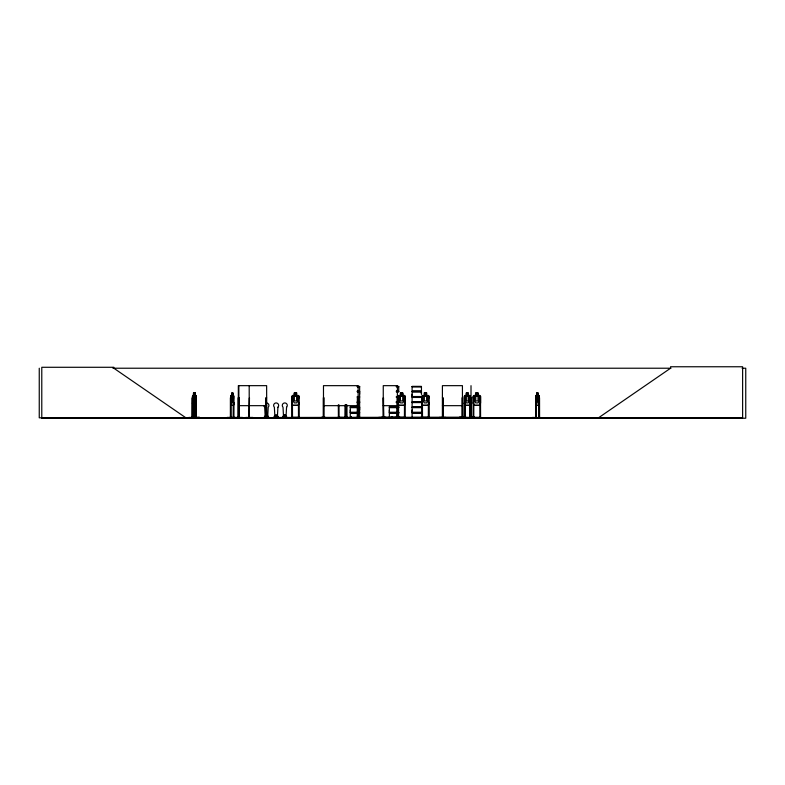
<?xml version="1.0" encoding="UTF-8"?>
<svg xmlns="http://www.w3.org/2000/svg" width="785" height="785" viewBox="0 0 785 785"><rect width="100%" height="100%" fill="white"/><g stroke="black" fill="none" stroke-linecap="round" stroke-linejoin="round"><path stroke-width="1.18" d="M350.277 412.262L350.277 407.66L359.638 407.66L359.628 412.262L350.277 412.262L350.287 409.966M359.628 409.966L359.628 407.66M359.628 394.227L359.628 391.931L357.293 391.931M398.711 412.262L389.35 412.262L389.36 409.966M421.457 412.262L412.096 412.262L412.105 409.966M421.457 396.523L412.096 396.523L412.105 394.227M421.447 391.931L421.447 394.227L421.457 391.931L412.096 391.931L412.096 396.523M267.695 416.855L268.215 407.219A2.502 2.502 0 0 0 266.449 402.95M266.144 415.55L266.723 415.618M276.192 415.402L276.408 415.618M242.447 417.806L227.071 417.757L242.555 417.816M242.545 417.434L227.081 417.414M266.38 415.432L266.723 415.314M276.457 415.471L276.075 415.245M284.876 415.216L284.523 415.618L285.063 415.618M192.56 402.116L192.953 399.663M195.122 405.286L195.563 402.921L195.22 405.364M380.529 417.806L385.965 417.404L380.647 417.757M196.319 402.911L195.916 405.364L195.897 395.444M233.842 402.911L233.479 405.286L230.996 405.286M233.95 402.921L233.508 405.364L230.976 405.364M188.832 417.757L199.557 417.443L188.812 417.767M188.832 417.443L199.557 417.443M538.863 405.364L539.246 402.911M539.354 402.921L538.932 405.364L535.978 405.364L535.664 402.921M233.655 417.806L233.645 417.09M233.812 417.757L233.881 396.307L232.802 395.444M532.446 417.443L542.739 417.718M439.227 417.434L445.703 417.414M195.22 408.553L194.7 410.526L193.738 410.526L193.228 403.961L193.738 400.674M195.239 402.911L195.779 400.939L195.279 392.981L193.463 392.981L193.061 400.939L194.14 405.335L195.023 402.94L194.356 405.874L195.004 408.602L194.16 406.434L193.355 408.73L193.944 405.865L193.267 402.94L194.513 402.911L195.023 400.939L194.513 395.522M469.577 405.364L470.303 402.921L469.626 405.364L464.916 405.364L464.298 402.921L464.965 405.364M388.801 417.757L400.183 417.443L388.82 417.414M284.572 415.628L285.014 415.314M461.806 417.767L461.796 417.198M462.061 417.757L462.08 397.818L462.65 397.818L462.679 417.816M479.753 417.296L459.343 417.404L466.545 417.816M299.173 402.921L298.329 405.364L292.55 405.364L291.794 402.921M405.188 402.911L404.363 405.286L398.701 405.286M429.091 402.911L428.267 405.286L422.605 405.286L421.869 402.911L422.546 405.364L428.325 405.364L429.169 402.921M321.399 417.757L325.245 417.816M192.423 397.818L192.404 417.816L192.443 396.317L193.532 395.444M192.845 395.444L192.443 396.317M193.002 403.058L192.629 403.971L192.924 403.058L195.406 403.058M193.081 396.356L193.463 395.444M231.045 405.364L231.055 395.444M291.598 417.757L291.667 417.09M536.077 395.522L535.704 402.911M231.83 395.522L231.29 400.939L231.83 402.911L232.831 402.911L233.371 396.346L232.802 392.981M421.78 417.816L421.79 396.317L422.575 395.444L424.253 395.444M421.869 396.356L422.605 395.522L428.267 395.522L429.091 396.346M268.215 417.227L264.368 417.227L264.221 417.806M264.859 417.227L264.565 416.187L264.388 417.806M264.368 417.492L265.615 417.777L264.584 417.492M267.185 417.806L268.333 417.492L268.313 416.187L267.813 417.797M278.194 417.198L278.263 417.816L273.857 417.806M274.544 417.227L274.259 416.187L274.083 417.806M274.299 417.816L275.035 417.816M275.29 417.797L274.279 417.492M277.88 417.227L276.781 417.787L278.027 417.492L278.027 416.187L277.733 417.227M283.218 417.227L282.904 416.187L282.728 417.806M282.983 417.797L282.806 417.227M283.64 417.797L283.14 417.787L283.866 417.797M285.966 417.816L286.388 416.187L286.957 417.797M286.221 417.816L286.672 417.492L282.512 417.806M284.857 415.697L284.867 415.177M598.504 417.816L670.567 368.224L670.567 366.762L742.62 366.762L742.62 417.816L39.25 417.816L39.25 368.224M325.245 417.404L321.418 417.414L325.196 417.434M267.371 417.816L268.136 417.806M421.466 417.62L412.076 417.806M112.922 368.224L670.939 368.224M742.07 368.224L745.75 368.224L745.75 418.238L41.782 418.238L41.782 367.282L113.845 367.282L113.845 368.224L185.898 417.816M357.293 386.377L359.648 386.387M396.356 386.377L398.721 386.387M412.096 386.387L421.466 386.387M357.303 386.563L359.648 386.573L359.628 391.009L357.293 391.009M396.376 386.563L398.721 386.563L398.701 391.009L396.366 391.009M357.283 386.848L359.628 386.848M396.356 386.848L398.701 386.848M412.105 386.848L421.447 386.848M357.332 391.322L359.707 391.322M396.405 391.322L398.78 391.322M412.037 391.322L421.525 391.322M357.332 391.607L359.707 391.607M396.405 391.607L398.78 391.607M412.037 391.607L421.525 391.607M396.366 391.931L398.711 391.931M536.822 392.981L538.127 392.981L538.628 400.939L538.01 402.911L536.861 402.911L536.253 396.346L536.891 392.981L536.822 395.444L535.988 395.444L535.635 396.356L535.615 417.816M193.493 393.059L195.239 393.059M231.752 393.059L232.831 393.059M296.632 393.059L294.336 393.059L294.336 395.522L293.109 396.346L293.109 400.939L294.336 402.911L296.632 402.911L297.868 400.939L297.868 396.346L296.632 395.522L296.71 392.981L294.257 392.981L294.257 395.444L292.579 395.444L291.794 396.317L291.745 417.816M400.428 393.059L402.725 393.059L402.725 395.522L403.951 396.346L403.951 400.939L402.725 402.911L400.428 402.911L399.192 400.939L399.192 396.346L400.428 395.522L400.34 392.981L402.803 392.981L402.803 395.444L404.393 395.444L405.266 396.307L405.266 402.921L404.422 405.364L398.643 405.364M424.332 393.059L426.628 393.059M466.349 393.059L468.252 393.059M478.045 393.059L475.749 393.059L475.749 395.522L474.523 396.346L474.523 400.939L475.749 402.911L478.045 402.911L479.282 400.939L479.282 396.346L478.045 395.522L478.134 392.981L475.671 392.981L475.671 395.444L473.993 395.444L473.208 396.317L473.09 417.816M536.861 393.059L538.088 393.059M195.063 393.471L193.738 393.471L193.738 394.296L195.063 394.296M194.474 395.444L195.975 395.444M230.986 395.444L231.791 395.444M296.71 395.444L298.31 395.444L299.173 396.307L299.173 417.816M398.662 395.444L400.34 395.444M426.706 395.444L428.306 395.444L429.169 396.307L429.267 417.767M466.339 395.444L464.936 395.444L464.298 396.317L465.014 395.522L469.577 395.522M468.272 395.444L469.607 395.444M478.134 395.444L479.723 395.444L480.597 396.307L480.597 402.921L479.753 405.364L473.963 405.364L473.208 402.921M538.059 395.444L539.354 396.307L539.354 417.816M192.786 395.522L195.956 395.522M230.996 395.522L233.557 395.522M292.609 395.522L298.271 395.522L299.095 396.346M398.701 395.522L404.363 395.522L405.188 396.346L405.188 417.816M479.694 395.522L474.032 395.522L473.286 396.356L473.286 402.911L474.032 405.286L479.694 405.286M536.008 395.522L538.903 395.522M195.887 395.522L196.358 396.307M230.712 396.317L230.692 417.816L230.721 417.09M233.881 396.307L233.498 395.444M470.264 396.307L470.303 417.816L470.264 396.307L469.558 395.444M357.293 396.523L359.638 396.523L359.638 391.931M396.366 396.523L398.711 396.523M357.332 396.847L359.707 396.847M396.405 396.847L398.78 396.847M412.037 396.847L421.525 396.847M357.332 397.132L359.707 397.132M396.405 397.132L398.78 397.132M412.037 397.132L421.525 397.132M357.293 397.455L359.638 397.455L359.638 401.881L357.283 401.763L359.648 401.891M396.366 397.455L398.711 397.455M421.457 397.455L412.096 397.455L412.096 401.881L421.447 401.763L412.007 402.008L421.466 402.077M194.945 397.818L195.455 397.818M195.71 397.818L196.25 397.818M233.312 397.818L233.842 397.818M239.268 397.818L238.159 397.818L238.159 417.816M266.635 397.818L265.978 397.818L265.919 417.816M291.745 397.818L292.422 397.818L292.501 417.816M299.095 397.818L298.418 397.818L298.496 417.816M358.137 397.818L357.42 397.818L357.352 417.816M383.257 397.818L383.708 417.816M405.188 397.818L404.501 397.818L404.432 417.816M421.741 397.818L422.418 397.818L422.497 417.816M429.091 397.818L428.414 397.818L428.335 417.816M442.416 397.818L442.985 397.818L443.025 417.816M464.318 397.818L465.014 397.818L464.926 417.816M470.392 397.818L469.695 397.818L469.783 417.816M471.01 397.818L471.343 417.816M473.169 397.818L473.846 397.818L473.767 417.816M480.508 397.818L479.831 397.818L479.91 417.816M535.645 397.818L536.204 397.818M192.874 399.663L195.328 399.663L195.612 402.116M396.356 401.763L398.701 401.763L396.376 401.891M194.523 402.116L193.571 402.116L193.071 404.089L193.542 412.046L194.631 412.046L194.592 409.505M357.293 402.116L359.648 402.077M396.356 402.077L398.721 402.077M357.303 402.312L359.648 402.293L359.628 406.738L350.277 406.738M396.376 402.283L398.721 402.312M421.466 402.283L412.096 402.293L412.105 406.738L421.457 406.738M357.283 402.577L359.628 402.577M396.356 402.577L398.701 402.577M412.105 402.577L421.447 402.577M192.472 402.911L192.835 405.364L192.521 402.921M195.691 403.922L195.71 417.816M292.609 405.286L298.271 405.286M464.965 405.286L469.577 405.286M536.008 405.286L538.903 405.286M238.836 405.668L266.635 405.668M323.479 405.668L358.137 405.668M383.257 405.668L397.406 405.668M442.416 405.668L462.424 405.668M389.35 406.738L398.711 406.738M350.218 407.062L359.707 407.062M389.281 407.062L398.78 407.062M412.037 407.062L421.525 407.062M350.218 407.346L359.707 407.346M389.281 407.346L398.78 407.346M412.037 407.346L421.525 407.346M398.711 407.66L389.35 407.66L389.35 412.262M421.457 407.66L412.096 407.66L412.096 412.262M192.6 410.535L192.992 412.988L195.416 412.988L195.131 395.444M193.571 411.968L194.592 411.968M350.218 412.576L359.707 412.576M389.281 412.576L398.78 412.576M412.037 412.576L421.525 412.576M350.218 412.861L359.707 412.861M389.281 412.861L398.78 412.861M412.037 412.861L421.525 412.861M398.711 413.185L389.35 413.185L389.389 417.816M421.457 413.185L412.096 413.185L412.096 417.62M265.889 415.039L267.037 415.039L267.037 417.227M267.695 416.855L265.193 416.855L264.682 407.219A2.502 2.502 0 0 1 263.946 405.443M265.497 417.021L267.165 417.021M275.182 417.021L276.026 417.021M192.129 417.09L193.385 417.09M194.876 417.09L196.309 417.09M230.976 417.09L230.329 417.09L230.437 417.767M233.253 417.09L233.901 417.09M238.09 417.09L239.317 417.09M248.963 417.09L249.502 417.09M464.249 417.09L465.083 417.09L465.073 417.816M471.343 417.09L470.931 417.816M473.09 417.09L473.914 417.09L473.914 417.816M480.587 417.09L479.753 417.09L479.753 417.816M535.576 417.09L536.273 417.09M539.599 417.09L538.912 417.09L538.961 417.816L538.981 397.818L539.54 397.818L539.58 417.816M245.734 417.443L252.966 417.443M263.956 417.414L269.304 417.443M292.501 417.296L298.339 417.296M339.081 417.296L354.182 417.767M356.243 417.816L360.119 417.767L343.447 417.757L360.079 417.443M378.723 417.404L404.432 417.296M422.497 417.296L428.335 417.296M412.105 417.492L421.447 417.492M459.362 417.443L466.506 417.443M350.257 417.806L350.277 413.185L359.638 413.185L359.677 417.816M405.325 417.757L405.256 417.09M345.851 417.767L345.675 404.874M468.203 395.522L469.204 396.346L469.204 400.939L468.203 402.911L466.349 402.911L465.358 400.939L465.358 396.346L466.349 395.522L466.339 392.981L468.321 392.981L468.252 395.522M536.253 417.757L536.204 403.696M192.825 417.757L192.796 410.761M286.24 417.777L285.446 417.806L286.025 417.777M268.333 417.492L268.156 417.227M195.22 403.961L194.66 400.595M538.853 395.444L539.167 417.816M195.328 403.058L195.73 403.961M192.973 417.777L193.022 410.761L193.12 417.816M535.978 397.818L536.018 417.816M535.831 417.09L535.831 417.816M480.508 396.346L480.587 417.816M473.237 417.09L473.237 417.816M471.265 397.818L471.265 417.816M471.01 385.661L471.01 417.816M470.46 417.816L470.46 417.09L469.626 417.09L469.636 417.816M469.852 397.818L469.96 417.816M466.398 393.059L466.398 395.522M464.857 397.818L464.779 417.816M464.573 417.09L464.573 417.816M464.553 417.816L464.416 396.356L464.249 417.816M463.248 417.816L463.248 417.198L274.151 417.492M462.463 417.09L462.463 417.816L462.424 385.661L442.416 385.661L442.387 417.816M462.267 417.09L462.11 417.816M442.76 397.818L442.799 417.816M442.642 397.818L442.642 417.816M429.012 417.09L429.012 417.816M428.492 417.09L428.492 417.816M422.34 417.09L422.34 417.816M421.987 417.198L421.987 417.816M421.663 417.09L421.663 417.816M420.956 417.198L420.956 417.816M404.579 417.09L404.579 417.816M398.515 397.818L398.594 417.816M398.437 417.09L398.437 417.816M397.916 417.816L397.916 417.09L397.76 417.816M397.583 417.816L397.583 397.818L397.132 417.816M397.347 397.818L397.318 417.816L397.406 385.661L383.257 385.661L383.266 417.816M396.896 417.09L396.896 417.816M396.847 417.09L396.817 417.816M396.661 417.09L396.553 417.816M396.445 417.816L396.474 417.09L396.307 417.816M396.18 417.09L396.101 417.816M392.186 417.816L392.127 417.09L392 417.816M391.833 417.09L391.862 417.816M391.735 417.09L391.715 417.816M391.46 417.09L391.489 417.816M391.411 417.09L391.411 417.816M383.502 397.818L383.522 417.816M383.443 397.818L383.443 417.816M382.197 417.198L382.197 417.816M381.765 417.198L381.765 417.816M358.215 417.816L358.137 385.661L323.479 385.661L323.479 417.816M357.999 397.818L358.068 417.816M357.891 417.09L357.911 417.816M357.656 417.09L357.636 417.816M357.548 397.818L357.479 417.816M351.552 417.09L351.494 417.816M351.366 417.09L351.307 417.816M351.121 417.816L351.101 417.09L350.954 417.816M350.856 417.09L350.777 417.816M346.833 417.09L346.833 417.816M346.774 404.874L346.774 417.816M346.597 404.874L346.646 417.816M346.411 417.09L346.479 417.816M346.303 404.874L346.303 417.816M346.116 404.874L346.057 417.816M345.596 417.09L345.596 417.816M345.076 417.09L345.076 417.816M344.998 404.874L344.919 417.816M339.002 404.874L339.081 417.816M338.924 417.09L338.924 417.816M338.325 404.874L338.404 417.816M338.247 417.09L338.247 417.816M324.136 417.09L324.136 417.816M323.999 417.816L324.068 397.818L323.351 397.818L323.351 417.816M323.832 417.09L323.852 417.816M299.016 417.09L299.016 417.816M298.339 417.09L298.339 417.816M292.344 417.09L292.344 417.816M291.873 396.356L291.873 402.911M285.377 417.227L285.377 415.039L284.229 415.039L284.229 417.227M276.732 417.816L276.722 415.039L275.574 415.039L275.574 417.227M266.694 417.09L266.694 417.816L266.635 385.661L238.346 385.661L238.287 417.816M266.449 397.818L266.449 417.816M266.243 417.09L266.272 417.816M266.154 397.818L266.105 417.816M249.355 417.816L249.444 397.818L248.992 417.816M249.188 385.661L249.247 417.816M249.1 417.09L249.13 417.816M239.268 405.04L239.288 417.816M239.091 405.04L239.18 417.816M239.013 397.818L239.032 417.816M238.836 385.661L238.875 417.816M238.552 417.09L238.689 417.816M238.424 417.09L238.454 417.816M233.547 397.818L233.508 417.816M233.312 404.874L233.273 417.816M232.831 395.522L232.87 392.981L231.722 392.981L231.752 395.522M230.957 417.816L230.918 397.818L230.388 397.818L230.388 417.816M196.279 396.307L196.25 417.816L196.054 417.09M195.946 397.818L195.916 417.816M195.681 417.09L195.514 417.806L195.2 392.981M195.239 396.346L195.249 417.816M195.18 397.818L195.151 417.816M194.945 411.939L194.906 417.816M194.739 403.058L194.739 400.595L193.63 400.595L193.66 403.137M194.474 392.981L194.444 395.522M194.552 412.046L194.523 409.505L195.318 409.584L195.612 408.671L195.23 409.505L192.904 409.505L192.531 408.72L193.62 409.584L193.62 412.046M194.346 393.471L194.346 394.296M193.326 410.761L193.355 417.816M192.737 417.816L192.708 397.818L192.188 397.818L192.158 417.816M467.389 417.718L474.896 417.404L467.389 417.816M277.91 407.219L277.39 416.855L274.887 416.855L274.367 407.219A2.502 2.502 0 0 1 274.367 403.676A2.502 2.502 0 0 1 277.91 403.676A2.502 2.502 0 0 1 277.91 407.219M286.554 407.219L286.034 416.855L283.532 416.855L283.022 407.219A2.502 2.502 0 0 1 283.022 403.676A2.502 2.502 0 0 1 286.554 403.676A2.502 2.502 0 0 1 286.554 407.219M427.854 400.939L426.628 402.911L424.332 402.911L423.095 400.939L423.095 396.346L424.332 395.522L424.253 392.981L426.706 392.981L426.628 395.522L427.854 396.346L427.854 400.939M193.601 408.71L193.571 404.089L194.523 404.089L194.523 408.681L193.571 408.681M421.466 386.563L412.096 386.554L412.105 391.009L421.457 391.009L421.457 386.573M232.654 393.471L232.007 393.471L232.007 394.296L232.654 394.296L232.654 393.471M296.22 393.471L294.748 393.471L294.748 394.296L296.22 394.296L296.22 393.471M402.312 393.471L400.831 393.471L400.831 394.296L402.312 394.296L402.312 393.471M426.216 393.471L424.744 393.471L424.744 394.296L426.216 394.296L426.216 393.471M467.88 393.471L466.683 393.471L466.683 394.296L467.88 394.296L467.88 393.471M477.643 393.471L476.161 393.471L476.161 394.296L477.643 394.296L477.643 393.471M537.813 393.471L537.068 393.471L537.068 394.296L537.813 394.296L537.813 393.471M194.513 396.346L193.571 396.346L193.571 400.939L194.513 400.939L194.513 396.346M232.831 396.346L231.83 396.346L231.83 400.939L232.831 400.939L232.831 396.346M296.632 396.346L294.336 396.346L294.336 400.939L296.632 400.939L296.632 396.346M402.725 396.346L400.428 396.346L400.428 400.939L402.725 400.939L402.725 396.346M426.628 396.346L424.332 396.346L424.332 400.939L426.628 400.939L426.628 396.346M468.203 396.346L466.349 396.346L466.349 400.939L468.203 400.939L468.203 396.346M478.045 396.346L475.749 396.346L475.749 400.939L478.045 400.939L478.045 396.346M538.01 396.346L536.861 396.346L536.861 400.939L538.01 400.939L538.01 396.346M194.533 401.086L193.915 401.086L193.915 401.91L194.533 401.91L194.533 401.086M194.7 403.961L193.738 403.961L193.738 408.553L194.7 408.553L194.7 403.961M194.356 410.732L193.748 411.556L194.356 410.732"/></g></svg>
